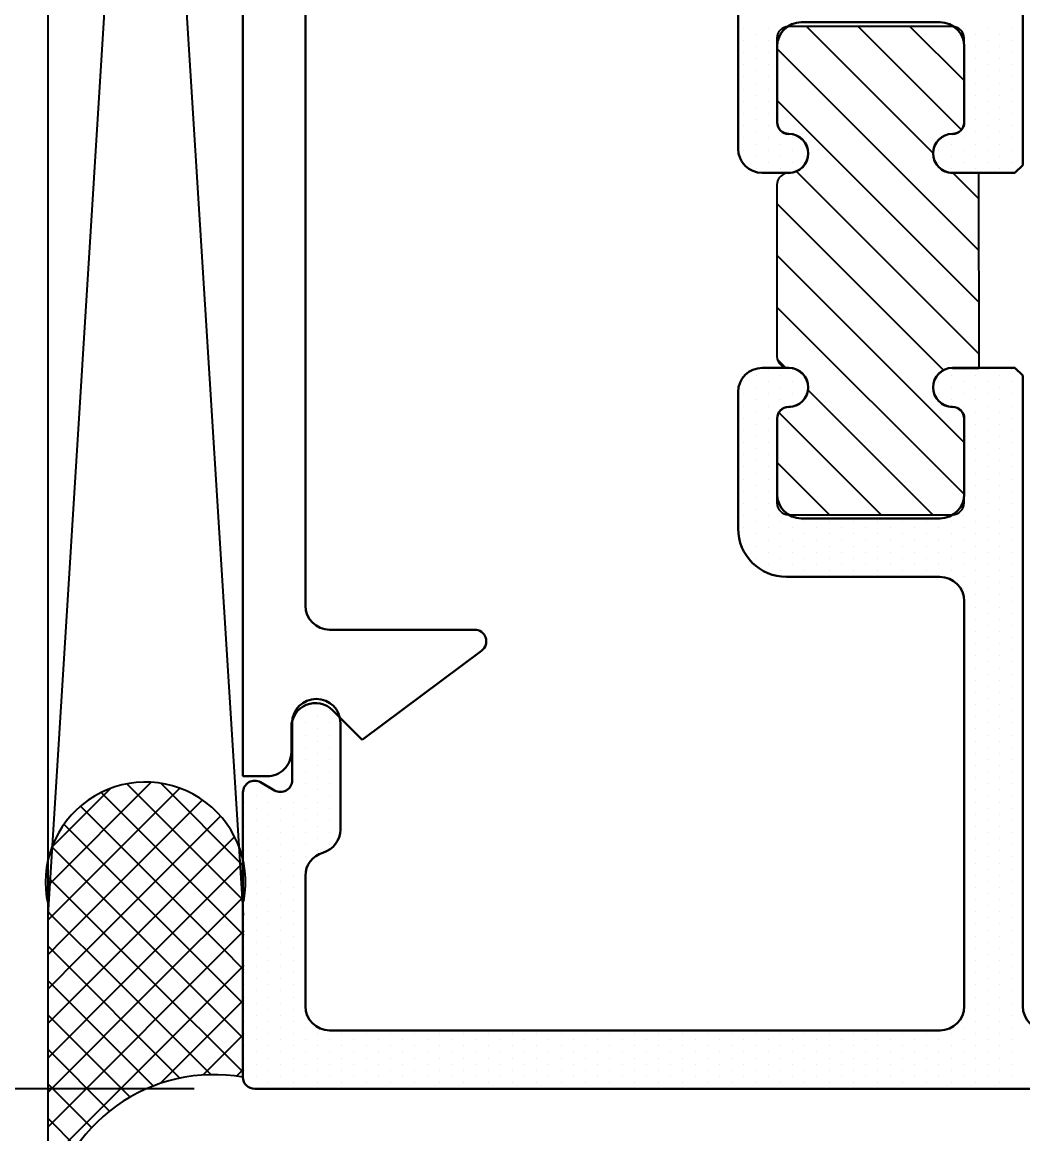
# Model space of a CAD drawing. Header units: inches. Extents: x 3.8 to 36.3, y 0.9 to 43.6.
# Drawn here: x 8.928 to 10.211, y 23.686 to 25.112 of the extents above; entities that cross this region are included whole.
import ezdxf

# ---------------------------------------------------------------- set-up
doc = ezdxf.new("R2010")
doc.units = ezdxf.units.IN
doc.header["$MEASUREMENT"] = 0
for name, color, linetype in [('R-ANNO-DIMS', 3, 'Continuous'), ('R-SWTS-DET1', 1, 'Continuous'), ('R-SWTS-DET3', 5, 'Continuous'), ('R-SWTS-PAT1', 5, 'Continuous')]:
    doc.layers.add(name, color=color, linetype=linetype)
doc.styles.add('SWTSTEXT', font='romans.shx')
doc.dimstyles.new('SWTSARCH', dxfattribs={"dimtxt": 0.25, "dimasz": 0.25, "dimexe": 0.179688, "dimexo": 0.0625, "dimgap": 0.125, "dimtad": 1, "dimtih": 1, "dimtoh": 1, "dimdec": 4, "dimzin": 4, "dimdsep": 46, "dimlunit": 4, "dimtxsty": 'SWTSTEXT', "dimcen": 0.1875, "dimdle": 0.179688, "dimclrd": 256, "dimclre": 256, "dimclrt": 256, "dimadec": 0, "dimazin": 1, "dimtfac": 1, "dimtdec": 4, "dimtofl": 0, "dimtmove": 0, "dimatfit": 3, "dimfxl": 0, "dimfrac": 2, "dimtolj": 1, "dimtzin": 4, "dimlwd": -1, "dimlwe": -1, "dimarcsym": 0})

# ---------------------------------------------------------------- blocks, each defined once
blk = doc.blocks.new('*D4')
at = {"layer": 'Defpoints', "color": 0}
for p in [(8.0653, 28.2319), (9.2111, 28.2319), (9.211, 23.7441)]:
    blk.add_point(p, dxfattribs=at)
at = {"layer": 'R-ANNO-DIMS'}
for p, q in [((9.1486, 28.2319), (7.8856, 28.2319)), ((8.0653, 27.9819), (8.0653, 26.3095)), ((8.0653, 23.9941), (8.0653, 25.6786)), ((9.1485, 23.7441), (7.8856, 23.7441))]:
    blk.add_line(p, q, dxfattribs=at)
for points in [[(8.0236, 27.9819), (8.107, 27.9819), (8.0653, 28.2319)], [(8.0236, 23.9941), (8.107, 23.9941), (8.0653, 23.7441)]]:
    blk.add_solid(points, dxfattribs=at)
at = {"layer": 'R-ANNO-DIMS', "insert": (8.0653, 25.994), "char_height": 0.25, "attachment_point": 5, "style": 'SWTSTEXT'}
blk.add_mtext('\\A1;4 1/2"', dxfattribs=at)

msp = doc.modelspace()

# ---------------------------------------------------------------- linework, layer by layer
at = {"layer": 'R-SWTS-DET1', "lineweight": 30}
for p, q in [((9.21105, 25.98877), (9.21105, 24.14477)), ((9.29105, 24.36377), (9.29105, 25.98877)), ((10.211, 24.92849), (10.211, 25.93208)), ((9.846, 25.12449), (9.846, 24.94949)), ((9.927, 25.11149), (10.105, 25.11149)), ((9.896, 24.98349), (9.896, 25.08049)), ((10.136, 25.08049), (10.136, 24.98349)), ((10.201, 24.91849), (10.211, 24.92849)), ((9.877, 24.91849), (9.911, 24.91849)), ((10.121, 24.91849), (10.121, 24.91849)), ((10.121, 24.91849), (10.201, 24.91849)), ((9.911, 24.66849), (9.877, 24.66849)), ((10.201, 24.66849), (10.121, 24.66849)), ((10.211, 24.65849), (10.201, 24.66849)), ((10.211, 23.85008), (10.211, 24.65849)), ((9.846, 24.63749), (9.846, 24.46249)), ((9.896, 24.50649), (9.896, 24.60349)), ((10.136, 24.60349), (10.136, 24.50649)), ((10.105, 24.47549), (9.927, 24.47549)), ((9.908, 24.40049), (10.10475, 24.40049)), ((10.136, 24.36924), (10.136, 23.85008)), ((9.50805, 24.33277), (9.32205, 24.33277)), ((9.36389, 24.19177), (9.517, 24.30574)), ((9.32597, 24.22969), (9.36389, 24.19177)), ((9.27405, 24.21308), (9.27405, 24.13969)), ((9.33605, 24.0767), (9.33605, 24.21308)), ((9.27305, 24.17577), (9.27305, 24.20777)), ((9.21105, 24.14477), (9.24205, 24.14477)), ((9.25155, 24.1267), (9.23355, 24.13709)), ((9.21105, 24.1241), (9.21105, 23.75908)), ((9.29105, 23.85008), (9.29105, 24.01708)), ((10.105, 23.81908), (9.32205, 23.81908)), ((9.22605, 23.74408), (11.196, 23.74408))]:
    msp.add_line(p, q, dxfattribs=at)
at = {"layer": 'R-SWTS-DET1'}
for p, q in [((10.12073, 25.10623), (9.91073, 25.10623)), ((9.89573, 25.09123), (9.89573, 24.98323)), ((10.13573, 24.98323), (10.13573, 25.09123)), ((10.15473, 24.91823), (10.12073, 24.91823)), ((10.155, 24.66823), (10.15473, 24.91823)), ((9.89573, 24.90323), (9.89573, 24.68323)), ((10.12073, 24.66823), (10.15473, 24.66823)), ((9.89573, 24.60323), (9.89573, 24.49523)), ((10.13573, 24.49523), (10.13573, 24.60323)), ((9.91073, 24.48023), (10.12073, 24.48023))]:
    msp.add_line(p, q, dxfattribs=at)
at = {"layer": 'R-SWTS-DET1', "lineweight": 30}
for centre, radius, start, end in [((9.927, 25.08049), 0.031, 90, 180), ((10.105, 25.08049), 0.031, 0, 90), ((9.911, 24.98349), 0.015, 180, 270), ((10.121, 24.98349), 0.015, 270, 0), ((9.911, 24.94349), 0.025, 270, 90), ((10.121, 24.94349), 0.025, 90, 270), ((9.877, 24.94949), 0.031, 180, 270), ((9.877, 24.63749), 0.031, 90, 180), ((9.911, 24.64349), 0.025, 270, 90), ((10.121, 24.64349), 0.025, 90, 270), ((9.911, 24.60349), 0.015, 90, 180), ((10.121, 24.60349), 0.015, 0, 90), ((9.927, 24.50649), 0.031, 180, 270), ((10.105, 24.50649), 0.031, 270, 360), ((9.908, 24.46249), 0.062, 180, 270), ((10.10475, 24.36924), 0.03125, 0, 90), ((9.32205, 24.36377), 0.031, 180, 270), ((9.50805, 24.31777), 0.015, 306.66062, 89.9997), ((9.30505, 24.21308), 0.031, 360, 180), ((9.30405, 24.20777), 0.031, 44.99926, 180.00021), ((9.24205, 24.17577), 0.031, 269.99981, 0.00037), ((9.22605, 24.1241), 0.015, 60, 180), ((9.25905, 24.13969), 0.015, 240, 0), ((9.30505, 24.0767), 0.031, 285.91396, 0), ((9.32205, 24.01708), 0.031, 105.91396, 180), ((9.32205, 23.85008), 0.031, 180, 270), ((10.105, 23.85008), 0.031, 270, 0), ((10.242, 23.85008), 0.031, 180, 270), ((9.22605, 23.75908), 0.015, 180, 270)]:
    msp.add_arc(centre, radius, start, end, dxfattribs=at)
at = {"layer": 'R-SWTS-DET1'}
for centre, radius, start, end in [((9.91076, 25.0912), 0.01502, 90.08612, 179.91388), ((10.12071, 25.0912), 0.01502, 0.08612, 89.91388), ((9.91076, 24.98325), 0.01502, 180.08612, 269.91388), ((10.12071, 24.98325), 0.01502, 270.08612, 359.91388), ((9.91068, 24.94323), 0.025, 270.1266, 89.8734), ((10.12089, 24.94323), 0.025, 90.35679, 269.64321), ((9.91076, 24.9032), 0.01502, 90.08612, 179.91388), ((9.91076, 24.68325), 0.01502, 180.08612, 269.91388), ((9.91068, 24.64323), 0.025, 270.1266, 89.8734), ((10.12089, 24.64323), 0.025, 90.35679, 269.64321), ((10.155, 24.6375), 0.03073, 90, 90.50195), ((9.91076, 24.6032), 0.01502, 90.08612, 179.91388), ((10.12071, 24.6032), 0.01502, 0.08612, 89.91388), ((9.91076, 24.49525), 0.01502, 180.08612, 269.91388), ((10.12071, 24.49525), 0.01502, 270.08612, 359.91388)]:
    msp.add_arc(centre, radius, start, end, dxfattribs=at)
at = {"layer": 'R-SWTS-DET3'}
for p, q in [((8.96118, 23.378), (8.96118, 28.71685)), ((8.96118, 23.96685), (9.21118, 27.96685)), ((8.96118, 27.96685), (9.21118, 23.96685))]:
    msp.add_line(p, q, dxfattribs=at)
for centre, radius, start, end in [((9.08605, 24.00908), 0.12825, 349.29404, 192.92749), ((9.1739, 23.54685), 0.21545, 80.07208, 171.02121)]:
    msp.add_arc(centre, radius, start, end, dxfattribs=at)
at = {"layer": 'R-SWTS-PAT1'}
for p, q in [((9.85336, 25.10393), (9.85336, 25.10393)), ((9.88461, 25.10393), (9.88461, 25.10393)), ((9.93376, 25.10623), (10.09576, 24.94423)), ((10.00005, 25.10623), (10.13243, 24.97385)), ((10.06634, 25.10623), (10.13573, 25.03683)), ((10.13461, 25.10393), (10.13461, 25.10393)), ((10.16586, 25.10393), (10.16586, 25.10393)), ((10.19711, 25.10393), (10.19711, 25.10393)), ((9.85336, 25.0883), (9.85336, 25.0883)), ((9.86899, 25.09611), (9.86899, 25.09611)), ((9.88461, 25.0883), (9.88461, 25.0883)), ((10.15024, 25.09611), (10.15024, 25.09611)), ((10.16586, 25.0883), (10.16586, 25.0883)), ((10.18149, 25.09611), (10.18149, 25.09611)), ((10.19711, 25.0883), (10.19711, 25.0883)), ((9.85336, 25.07268), (9.85336, 25.07268)), ((9.86899, 25.08049), (9.86899, 25.08049)), ((9.88461, 25.07268), (9.88461, 25.07268)), ((9.89573, 25.07796), (10.15484, 24.81885)), ((10.15024, 25.08049), (10.15024, 25.08049)), ((10.16586, 25.07268), (10.16586, 25.07268)), ((10.18149, 25.08049), (10.18149, 25.08049)), ((10.19711, 25.07268), (10.19711, 25.07268)), ((9.85336, 25.05705), (9.85336, 25.05705)), ((9.86899, 25.06486), (9.86899, 25.06486)), ((9.88461, 25.05705), (9.88461, 25.05705)), ((10.15024, 25.06486), (10.15024, 25.06486)), ((10.16586, 25.05705), (10.16586, 25.05705)), ((10.18149, 25.06486), (10.18149, 25.06486)), ((10.19711, 25.05705), (10.19711, 25.05705)), ((9.85336, 25.04143), (9.85336, 25.04143)), ((9.86899, 25.04924), (9.86899, 25.04924)), ((9.88461, 25.04143), (9.88461, 25.04143)), ((10.15024, 25.04924), (10.15024, 25.04924)), ((10.16586, 25.04143), (10.16586, 25.04143)), ((10.18149, 25.04924), (10.18149, 25.04924)), ((10.19711, 25.04143), (10.19711, 25.04143)), ((9.85336, 25.0258), (9.85336, 25.0258)), ((9.86899, 25.03361), (9.86899, 25.03361)), ((9.88461, 25.0258), (9.88461, 25.0258)), ((10.15024, 25.03361), (10.15024, 25.03361)), ((10.16586, 25.0258), (10.16586, 25.0258)), ((10.18149, 25.03361), (10.18149, 25.03361)), ((10.19711, 25.0258), (10.19711, 25.0258)), ((9.86899, 25.01799), (9.86899, 25.01799)), ((9.89573, 25.01167), (10.15491, 24.75249)), ((10.15024, 25.01799), (10.15024, 25.01799)), ((10.18149, 25.01799), (10.18149, 25.01799)), ((9.85336, 25.01018), (9.85336, 25.01018)), ((9.86899, 25.00236), (9.86899, 25.00236)), ((9.88461, 25.01018), (9.88461, 25.01018)), ((10.15024, 25.00236), (10.15024, 25.00236)), ((10.16586, 25.01018), (10.16586, 25.01018)), ((10.18149, 25.00236), (10.18149, 25.00236)), ((10.19711, 25.01018), (10.19711, 25.01018)), ((9.85336, 24.99455), (9.85336, 24.99455)), ((9.86899, 24.98674), (9.86899, 24.98674)), ((9.88461, 24.99455), (9.88461, 24.99455)), ((10.15024, 24.98674), (10.15024, 24.98674)), ((10.16586, 24.99455), (10.16586, 24.99455)), ((10.18149, 24.98674), (10.18149, 24.98674)), ((10.19711, 24.99455), (10.19711, 24.99455)), ((9.85336, 24.97893), (9.85336, 24.97893)), ((9.86899, 24.97111), (9.86899, 24.97111)), ((9.88461, 24.97893), (9.88461, 24.97893)), ((9.90024, 24.97111), (9.90024, 24.97111)), ((10.15024, 24.97111), (10.15024, 24.97111)), ((10.16586, 24.97893), (10.16586, 24.97893)), ((10.18149, 24.97111), (10.18149, 24.97111)), ((10.19711, 24.97893), (10.19711, 24.97893)), ((9.85336, 24.9633), (9.85336, 24.9633)), ((9.86899, 24.95549), (9.86899, 24.95549)), ((9.88461, 24.9633), (9.88461, 24.9633)), ((9.90024, 24.95549), (9.90024, 24.95549)), ((9.91586, 24.9633), (9.91586, 24.9633)), ((9.93149, 24.95549), (9.93149, 24.95549)), ((10.11899, 24.95549), (10.11899, 24.95549)), ((10.13461, 24.9633), (10.13461, 24.9633)), ((10.15024, 24.95549), (10.15024, 24.95549)), ((10.16586, 24.9633), (10.16586, 24.9633)), ((10.18149, 24.95549), (10.18149, 24.95549)), ((10.19711, 24.9633), (10.19711, 24.9633)), ((9.85336, 24.94768), (9.85336, 24.94768)), ((9.86899, 24.93986), (9.86899, 24.93986)), ((9.88461, 24.94768), (9.88461, 24.94768)), ((9.90024, 24.93986), (9.90024, 24.93986)), ((9.91586, 24.94768), (9.91586, 24.94768)), ((9.93149, 24.93986), (9.93149, 24.93986)), ((10.10336, 24.94768), (10.10336, 24.94768)), ((10.11899, 24.93986), (10.11899, 24.93986)), ((10.13461, 24.94768), (10.13461, 24.94768)), ((10.15024, 24.93986), (10.15024, 24.93986)), ((10.16586, 24.94768), (10.16586, 24.94768)), ((10.18149, 24.93986), (10.18149, 24.93986)), ((10.19711, 24.94768), (10.19711, 24.94768)), ((9.85336, 24.93205), (9.85336, 24.93205)), ((9.88461, 24.93205), (9.88461, 24.93205)), ((9.91586, 24.93205), (9.91586, 24.93205)), ((10.10336, 24.93205), (10.10336, 24.93205)), ((10.13461, 24.93205), (10.13461, 24.93205)), ((10.16586, 24.93205), (10.16586, 24.93205)), ((10.19711, 24.93205), (10.19711, 24.93205)), ((9.86899, 24.92424), (9.86899, 24.92424)), ((9.90024, 24.92424), (9.90024, 24.92424)), ((9.92076, 24.92036), (10.15498, 24.68613)), ((10.11899, 24.92424), (10.11899, 24.92424)), ((10.12176, 24.91823), (10.15477, 24.88522)), ((10.15024, 24.92424), (10.15024, 24.92424)), ((10.18149, 24.92424), (10.18149, 24.92424)), ((9.89573, 24.87909), (10.10937, 24.66546)), ((9.89573, 24.8128), (10.13573, 24.5728)), ((9.89573, 24.7465), (10.13573, 24.5065)), ((9.89613, 24.67982), (9.90732, 24.66862)), ((9.86899, 24.65861), (9.86899, 24.65861)), ((9.88461, 24.66643), (9.88461, 24.66643)), ((9.90024, 24.65861), (9.90024, 24.65861)), ((9.91586, 24.66643), (9.91586, 24.66643)), ((10.11899, 24.65861), (10.11899, 24.65861)), ((10.13461, 24.66643), (10.13461, 24.66643)), ((10.15024, 24.65861), (10.15024, 24.65861)), ((10.16586, 24.66643), (10.16586, 24.66643)), ((10.18149, 24.65861), (10.18149, 24.65861)), ((10.19711, 24.66643), (10.19711, 24.66643)), ((9.85336, 24.6508), (9.85336, 24.6508)), ((9.86899, 24.64299), (9.86899, 24.64299)), ((9.88461, 24.6508), (9.88461, 24.6508)), ((9.90024, 24.64299), (9.90024, 24.64299)), ((9.91586, 24.6508), (9.91586, 24.6508)), ((9.93149, 24.64299), (9.93149, 24.64299)), ((10.10336, 24.6508), (10.10336, 24.6508)), ((10.11899, 24.64299), (10.11899, 24.64299)), ((10.13461, 24.6508), (10.13461, 24.6508)), ((10.15024, 24.64299), (10.15024, 24.64299)), ((10.16586, 24.6508), (10.16586, 24.6508)), ((10.18149, 24.64299), (10.18149, 24.64299)), ((10.19711, 24.6508), (10.19711, 24.6508)), ((9.85336, 24.63518), (9.85336, 24.63518)), ((9.86899, 24.62736), (9.86899, 24.62736)), ((9.88461, 24.63518), (9.88461, 24.63518)), ((9.90024, 24.62736), (9.90024, 24.62736)), ((9.91586, 24.63518), (9.91586, 24.63518)), ((9.93556, 24.64039), (10.09572, 24.48023)), ((10.10336, 24.63518), (10.10336, 24.63518)), ((10.11899, 24.62736), (10.11899, 24.62736)), ((10.13461, 24.63518), (10.13461, 24.63518)), ((10.15024, 24.62736), (10.15024, 24.62736)), ((10.16586, 24.63518), (10.16586, 24.63518)), ((10.18149, 24.62736), (10.18149, 24.62736)), ((10.19711, 24.63518), (10.19711, 24.63518)), ((9.85336, 24.61955), (9.85336, 24.61955)), ((9.88461, 24.61955), (9.88461, 24.61955)), ((9.91586, 24.61955), (9.91586, 24.61955)), ((10.13461, 24.61955), (10.13461, 24.61955)), ((10.16586, 24.61955), (10.16586, 24.61955)), ((10.19711, 24.61955), (10.19711, 24.61955)), ((9.85336, 24.60393), (9.85336, 24.60393)), ((9.86899, 24.61174), (9.86899, 24.61174)), ((9.88461, 24.60393), (9.88461, 24.60393)), ((9.8982, 24.61145), (10.02943, 24.48023)), ((10.15024, 24.61174), (10.15024, 24.61174)), ((10.16586, 24.60393), (10.16586, 24.60393)), ((10.18149, 24.61174), (10.18149, 24.61174)), ((10.19711, 24.60393), (10.19711, 24.60393)), ((9.85336, 24.5883), (9.85336, 24.5883)), ((9.86899, 24.59611), (9.86899, 24.59611)), ((9.88461, 24.5883), (9.88461, 24.5883)), ((10.15024, 24.59611), (10.15024, 24.59611)), ((10.16586, 24.5883), (10.16586, 24.5883)), ((10.18149, 24.59611), (10.18149, 24.59611)), ((10.19711, 24.5883), (10.19711, 24.5883)), ((9.85336, 24.57268), (9.85336, 24.57268)), ((9.86899, 24.58049), (9.86899, 24.58049)), ((9.88461, 24.57268), (9.88461, 24.57268)), ((10.15024, 24.58049), (10.15024, 24.58049)), ((10.16586, 24.57268), (10.16586, 24.57268)), ((10.18149, 24.58049), (10.18149, 24.58049)), ((10.19711, 24.57268), (10.19711, 24.57268)), ((9.85336, 24.55705), (9.85336, 24.55705)), ((9.86899, 24.56486), (9.86899, 24.56486)), ((9.88461, 24.55705), (9.88461, 24.55705)), ((10.15024, 24.56486), (10.15024, 24.56486)), ((10.16586, 24.55705), (10.16586, 24.55705)), ((10.18149, 24.56486), (10.18149, 24.56486)), ((10.19711, 24.55705), (10.19711, 24.55705)), ((9.85336, 24.54143), (9.85336, 24.54143)), ((9.86899, 24.54924), (9.86899, 24.54924)), ((9.88461, 24.54143), (9.88461, 24.54143)), ((9.89573, 24.54763), (9.96314, 24.48023)), ((10.15024, 24.54924), (10.15024, 24.54924)), ((10.16586, 24.54143), (10.16586, 24.54143)), ((10.18149, 24.54924), (10.18149, 24.54924)), ((10.19711, 24.54143), (10.19711, 24.54143)), ((9.86899, 24.53361), (9.86899, 24.53361)), ((10.15024, 24.53361), (10.15024, 24.53361)), ((10.18149, 24.53361), (10.18149, 24.53361)), ((9.85336, 24.5258), (9.85336, 24.5258)), ((9.86899, 24.51799), (9.86899, 24.51799)), ((9.88461, 24.5258), (9.88461, 24.5258)), ((10.15024, 24.51799), (10.15024, 24.51799)), ((10.16586, 24.5258), (10.16586, 24.5258)), ((10.18149, 24.51799), (10.18149, 24.51799)), ((10.19711, 24.5258), (10.19711, 24.5258)), ((9.85336, 24.51018), (9.85336, 24.51018)), ((9.86899, 24.50236), (9.86899, 24.50236)), ((9.88461, 24.51018), (9.88461, 24.51018)), ((10.15024, 24.50236), (10.15024, 24.50236)), ((10.16586, 24.51018), (10.16586, 24.51018)), ((10.18149, 24.50236), (10.18149, 24.50236)), ((10.19711, 24.51018), (10.19711, 24.51018)), ((9.85336, 24.49455), (9.85336, 24.49455)), ((9.86899, 24.48674), (9.86899, 24.48674)), ((9.88461, 24.49455), (9.88461, 24.49455)), ((9.90024, 24.48674), (9.90024, 24.48674)), ((10.13461, 24.49455), (10.13461, 24.49455)), ((10.15024, 24.48674), (10.15024, 24.48674)), ((10.16586, 24.49455), (10.16586, 24.49455)), ((10.18149, 24.48674), (10.18149, 24.48674)), ((10.19711, 24.49455), (10.19711, 24.49455)), ((9.85336, 24.47893), (9.85336, 24.47893)), ((9.86899, 24.47111), (9.86899, 24.47111)), ((9.88461, 24.47893), (9.88461, 24.47893)), ((9.90024, 24.47111), (9.90024, 24.47111)), ((9.93149, 24.47111), (9.93149, 24.47111)), ((9.96274, 24.47111), (9.96274, 24.47111)), ((9.99399, 24.47111), (9.99399, 24.47111)), ((10.02524, 24.47111), (10.02524, 24.47111)), ((10.05649, 24.47111), (10.05649, 24.47111)), ((10.08774, 24.47111), (10.08774, 24.47111)), ((10.11899, 24.47111), (10.11899, 24.47111)), ((10.13461, 24.47893), (10.13461, 24.47893)), ((10.15024, 24.47111), (10.15024, 24.47111)), ((10.16586, 24.47893), (10.16586, 24.47893)), ((10.18149, 24.47111), (10.18149, 24.47111)), ((10.19711, 24.47893), (10.19711, 24.47893)), ((9.85336, 24.4633), (9.85336, 24.4633)), ((9.86899, 24.45549), (9.86899, 24.45549)), ((9.88461, 24.4633), (9.88461, 24.4633)), ((9.90024, 24.45549), (9.90024, 24.45549)), ((9.91586, 24.4633), (9.91586, 24.4633)), ((9.93149, 24.45549), (9.93149, 24.45549)), ((9.94711, 24.4633), (9.94711, 24.4633)), ((9.96274, 24.45549), (9.96274, 24.45549)), ((9.97836, 24.4633), (9.97836, 24.4633)), ((9.99399, 24.45549), (9.99399, 24.45549)), ((10.00961, 24.4633), (10.00961, 24.4633)), ((10.02524, 24.45549), (10.02524, 24.45549)), ((10.04086, 24.4633), (10.04086, 24.4633)), ((10.05649, 24.45549), (10.05649, 24.45549)), ((10.07211, 24.4633), (10.07211, 24.4633)), ((10.08774, 24.45549), (10.08774, 24.45549)), ((10.10336, 24.4633), (10.10336, 24.4633)), ((10.11899, 24.45549), (10.11899, 24.45549)), ((10.13461, 24.4633), (10.13461, 24.4633)), ((10.15024, 24.45549), (10.15024, 24.45549)), ((10.16586, 24.4633), (10.16586, 24.4633)), ((10.18149, 24.45549), (10.18149, 24.45549)), ((10.19711, 24.4633), (10.19711, 24.4633)), ((9.85336, 24.44768), (9.85336, 24.44768)), ((9.88461, 24.44768), (9.88461, 24.44768)), ((9.91586, 24.44768), (9.91586, 24.44768)), ((9.94711, 24.44768), (9.94711, 24.44768)), ((9.97836, 24.44768), (9.97836, 24.44768)), ((10.00961, 24.44768), (10.00961, 24.44768)), ((10.04086, 24.44768), (10.04086, 24.44768)), ((10.07211, 24.44768), (10.07211, 24.44768)), ((10.10336, 24.44768), (10.10336, 24.44768)), ((10.13461, 24.44768), (10.13461, 24.44768)), ((10.16586, 24.44768), (10.16586, 24.44768)), ((10.19711, 24.44768), (10.19711, 24.44768)), ((9.86899, 24.43986), (9.86899, 24.43986)), ((9.88461, 24.43205), (9.88461, 24.43205)), ((9.90024, 24.43986), (9.90024, 24.43986)), ((9.91586, 24.43205), (9.91586, 24.43205)), ((9.93149, 24.43986), (9.93149, 24.43986)), ((9.94711, 24.43205), (9.94711, 24.43205)), ((9.96274, 24.43986), (9.96274, 24.43986)), ((9.97836, 24.43205), (9.97836, 24.43205)), ((9.99399, 24.43986), (9.99399, 24.43986)), ((10.00961, 24.43205), (10.00961, 24.43205)), ((10.02524, 24.43986), (10.02524, 24.43986)), ((10.04086, 24.43205), (10.04086, 24.43205)), ((10.05649, 24.43986), (10.05649, 24.43986)), ((10.07211, 24.43205), (10.07211, 24.43205)), ((10.08774, 24.43986), (10.08774, 24.43986)), ((10.10336, 24.43205), (10.10336, 24.43205)), ((10.11899, 24.43986), (10.11899, 24.43986)), ((10.13461, 24.43205), (10.13461, 24.43205)), ((10.15024, 24.43986), (10.15024, 24.43986)), ((10.16586, 24.43205), (10.16586, 24.43205)), ((10.18149, 24.43986), (10.18149, 24.43986)), ((10.19711, 24.43205), (10.19711, 24.43205)), ((9.86899, 24.42424), (9.86899, 24.42424)), ((9.88461, 24.41643), (9.88461, 24.41643)), ((9.90024, 24.42424), (9.90024, 24.42424)), ((9.91586, 24.41643), (9.91586, 24.41643)), ((9.93149, 24.42424), (9.93149, 24.42424)), ((9.94711, 24.41643), (9.94711, 24.41643)), ((9.96274, 24.42424), (9.96274, 24.42424)), ((9.97836, 24.41643), (9.97836, 24.41643)), ((9.99399, 24.42424), (9.99399, 24.42424)), ((10.00961, 24.41643), (10.00961, 24.41643)), ((10.02524, 24.42424), (10.02524, 24.42424)), ((10.04086, 24.41643), (10.04086, 24.41643)), ((10.05649, 24.42424), (10.05649, 24.42424)), ((10.07211, 24.41643), (10.07211, 24.41643)), ((10.08774, 24.42424), (10.08774, 24.42424)), ((10.10336, 24.41643), (10.10336, 24.41643)), ((10.11899, 24.42424), (10.11899, 24.42424)), ((10.13461, 24.41643), (10.13461, 24.41643)), ((10.15024, 24.42424), (10.15024, 24.42424)), ((10.16586, 24.41643), (10.16586, 24.41643)), ((10.18149, 24.42424), (10.18149, 24.42424)), ((10.19711, 24.41643), (10.19711, 24.41643)), ((9.90024, 24.40861), (9.90024, 24.40861)), ((9.91586, 24.4008), (9.91586, 24.4008)), ((9.93149, 24.40861), (9.93149, 24.40861)), ((9.94711, 24.4008), (9.94711, 24.4008)), ((9.96274, 24.40861), (9.96274, 24.40861)), ((9.97836, 24.4008), (9.97836, 24.4008)), ((9.99399, 24.40861), (9.99399, 24.40861)), ((10.00961, 24.4008), (10.00961, 24.4008)), ((10.02524, 24.40861), (10.02524, 24.40861)), ((10.04086, 24.4008), (10.04086, 24.4008)), ((10.05649, 24.40861), (10.05649, 24.40861)), ((10.07211, 24.4008), (10.07211, 24.4008)), ((10.08774, 24.40861), (10.08774, 24.40861)), ((10.10336, 24.4008), (10.10336, 24.4008)), ((10.11899, 24.40861), (10.11899, 24.40861)), ((10.13461, 24.4008), (10.13461, 24.4008)), ((10.15024, 24.40861), (10.15024, 24.40861)), ((10.16586, 24.4008), (10.16586, 24.4008)), ((10.18149, 24.40861), (10.18149, 24.40861)), ((10.19711, 24.4008), (10.19711, 24.4008)), ((10.13461, 24.38518), (10.13461, 24.38518)), ((10.15024, 24.39299), (10.15024, 24.39299)), ((10.16586, 24.38518), (10.16586, 24.38518)), ((10.18149, 24.39299), (10.18149, 24.39299)), ((10.19711, 24.38518), (10.19711, 24.38518)), ((10.15024, 24.37736), (10.15024, 24.37736)), ((10.18149, 24.37736), (10.18149, 24.37736)), ((10.15024, 24.36174), (10.15024, 24.36174)), ((10.16586, 24.36955), (10.16586, 24.36955)), ((10.18149, 24.36174), (10.18149, 24.36174)), ((10.19711, 24.36955), (10.19711, 24.36955)), ((10.15024, 24.34611), (10.15024, 24.34611)), ((10.16586, 24.35393), (10.16586, 24.35393)), ((10.18149, 24.34611), (10.18149, 24.34611)), ((10.19711, 24.35393), (10.19711, 24.35393)), ((10.15024, 24.33049), (10.15024, 24.33049)), ((10.16586, 24.3383), (10.16586, 24.3383)), ((10.18149, 24.33049), (10.18149, 24.33049)), ((10.19711, 24.3383), (10.19711, 24.3383)), ((10.15024, 24.31486), (10.15024, 24.31486)), ((10.16586, 24.32268), (10.16586, 24.32268)), ((10.18149, 24.31486), (10.18149, 24.31486)), ((10.19711, 24.32268), (10.19711, 24.32268)), ((10.15024, 24.29924), (10.15024, 24.29924)), ((10.16586, 24.30705), (10.16586, 24.30705)), ((10.18149, 24.29924), (10.18149, 24.29924)), ((10.19711, 24.30705), (10.19711, 24.30705)), ((10.16586, 24.29143), (10.16586, 24.29143)), ((10.19711, 24.29143), (10.19711, 24.29143)), ((10.15024, 24.28361), (10.15024, 24.28361)), ((10.16586, 24.2758), (10.16586, 24.2758)), ((10.18149, 24.28361), (10.18149, 24.28361)), ((10.19711, 24.2758), (10.19711, 24.2758)), ((10.15024, 24.26799), (10.15024, 24.26799)), ((10.16586, 24.26018), (10.16586, 24.26018)), ((10.18149, 24.26799), (10.18149, 24.26799)), ((10.19711, 24.26018), (10.19711, 24.26018)), ((10.15024, 24.25236), (10.15024, 24.25236)), ((10.16586, 24.24455), (10.16586, 24.24455)), ((10.18149, 24.25236), (10.18149, 24.25236)), ((10.19711, 24.24455), (10.19711, 24.24455)), ((9.29086, 24.22893), (9.29086, 24.22893)), ((9.30649, 24.23674), (9.30649, 24.23674)), ((9.32211, 24.22893), (9.32211, 24.22893)), ((10.15024, 24.23674), (10.15024, 24.23674)), ((10.16586, 24.22893), (10.16586, 24.22893)), ((10.18149, 24.23674), (10.18149, 24.23674)), ((10.19711, 24.22893), (10.19711, 24.22893)), ((9.27524, 24.22111), (9.27524, 24.22111)), ((9.29086, 24.2133), (9.29086, 24.2133)), ((9.30649, 24.22111), (9.30649, 24.22111)), ((9.32211, 24.2133), (9.32211, 24.2133)), ((10.15024, 24.22111), (10.15024, 24.22111)), ((10.16586, 24.2133), (10.16586, 24.2133)), ((10.18149, 24.22111), (10.18149, 24.22111)), ((10.19711, 24.2133), (10.19711, 24.2133)), ((9.27524, 24.20549), (9.27524, 24.20549)), ((9.30649, 24.20549), (9.30649, 24.20549)), ((10.15024, 24.20549), (10.15024, 24.20549)), ((10.18149, 24.20549), (10.18149, 24.20549)), ((9.27524, 24.18986), (9.27524, 24.18986)), ((9.29086, 24.19768), (9.29086, 24.19768)), ((9.30649, 24.18986), (9.30649, 24.18986)), ((9.32211, 24.19768), (9.32211, 24.19768)), ((10.15024, 24.18986), (10.15024, 24.18986)), ((10.16586, 24.19768), (10.16586, 24.19768)), ((10.18149, 24.18986), (10.18149, 24.18986)), ((10.19711, 24.19768), (10.19711, 24.19768)), ((9.27524, 24.17424), (9.27524, 24.17424)), ((9.29086, 24.18205), (9.29086, 24.18205)), ((9.30649, 24.17424), (9.30649, 24.17424)), ((9.32211, 24.18205), (9.32211, 24.18205)), ((10.15024, 24.17424), (10.15024, 24.17424)), ((10.16586, 24.18205), (10.16586, 24.18205)), ((10.18149, 24.17424), (10.18149, 24.17424)), ((10.19711, 24.18205), (10.19711, 24.18205)), ((9.27524, 24.15861), (9.27524, 24.15861)), ((9.29086, 24.16643), (9.29086, 24.16643)), ((9.30649, 24.15861), (9.30649, 24.15861)), ((9.32211, 24.16643), (9.32211, 24.16643)), ((10.15024, 24.15861), (10.15024, 24.15861)), ((10.16586, 24.16643), (10.16586, 24.16643)), ((10.18149, 24.15861), (10.18149, 24.15861)), ((10.19711, 24.16643), (10.19711, 24.16643)), ((9.27524, 24.14299), (9.27524, 24.14299)), ((9.29086, 24.1508), (9.29086, 24.1508)), ((9.30649, 24.14299), (9.30649, 24.14299)), ((9.32211, 24.1508), (9.32211, 24.1508)), ((10.15024, 24.14299), (10.15024, 24.14299)), ((10.16586, 24.1508), (10.16586, 24.1508)), ((10.18149, 24.14299), (10.18149, 24.14299)), ((10.19711, 24.1508), (10.19711, 24.1508)), ((9.09324, 24.13713), (8.96105, 24.00493)), ((9.12991, 24.1296), (8.96553, 23.96522)), ((9.04113, 24.1292), (8.96592, 24.054)), ((9.06222, 24.1351), (9.21207, 23.98525)), ((9.1057, 24.13581), (9.2127, 24.02882)), ((9.22836, 24.13518), (9.22836, 24.13518)), ((9.29086, 24.13518), (9.29086, 24.13518)), ((9.32211, 24.13518), (9.32211, 24.13518)), ((10.16586, 24.13518), (10.16586, 24.13518)), ((10.19711, 24.13518), (10.19711, 24.13518)), ((9.15904, 24.11453), (8.98059, 23.93609)), ((9.02912, 24.124), (9.20097, 23.95215)), ((9.21274, 24.12736), (9.21274, 24.12736)), ((9.22836, 24.11955), (9.22836, 24.11955)), ((9.24399, 24.12736), (9.24399, 24.12736)), ((9.25961, 24.11955), (9.25961, 24.11955)), ((9.27524, 24.12736), (9.27524, 24.12736)), ((9.29086, 24.11955), (9.29086, 24.11955)), ((9.30649, 24.12736), (9.30649, 24.12736)), ((9.32211, 24.11955), (9.32211, 24.11955)), ((10.15024, 24.12736), (10.15024, 24.12736)), ((10.16586, 24.11955), (10.16586, 24.11955)), ((10.18149, 24.12736), (10.18149, 24.12736)), ((10.19711, 24.11955), (10.19711, 24.11955)), ((9.00253, 24.1064), (9.18338, 23.92556)), ((9.21274, 24.11174), (9.21274, 24.11174)), ((9.22836, 24.10393), (9.22836, 24.10393)), ((9.24399, 24.11174), (9.24399, 24.11174)), ((9.25961, 24.10393), (9.25961, 24.10393)), ((9.27524, 24.11174), (9.27524, 24.11174)), ((9.29086, 24.10393), (9.29086, 24.10393)), ((9.30649, 24.11174), (9.30649, 24.11174)), ((9.32211, 24.10393), (9.32211, 24.10393)), ((10.15024, 24.11174), (10.15024, 24.11174)), ((10.16586, 24.10393), (10.16586, 24.10393)), ((10.18149, 24.11174), (10.18149, 24.11174)), ((10.19711, 24.10393), (10.19711, 24.10393)), ((9.18241, 24.09371), (9.00142, 23.91272)), ((9.21274, 24.09611), (9.21274, 24.09611)), ((9.22836, 24.0883), (9.22836, 24.0883)), ((9.24399, 24.09611), (9.24399, 24.09611)), ((9.25961, 24.0883), (9.25961, 24.0883)), ((9.27524, 24.09611), (9.27524, 24.09611)), ((9.29086, 24.0883), (9.29086, 24.0883)), ((9.30649, 24.09611), (9.30649, 24.09611)), ((9.32211, 24.0883), (9.32211, 24.0883)), ((10.15024, 24.09611), (10.15024, 24.09611)), ((10.16586, 24.0883), (10.16586, 24.0883)), ((10.18149, 24.09611), (10.18149, 24.09611)), ((10.19711, 24.0883), (10.19711, 24.0883)), ((8.98145, 24.08329), (9.16026, 23.90448)), ((9.21274, 24.08049), (9.21274, 24.08049)), ((9.22836, 24.07268), (9.22836, 24.07268)), ((9.24399, 24.08049), (9.24399, 24.08049)), ((9.25961, 24.07268), (9.25961, 24.07268)), ((9.27524, 24.08049), (9.27524, 24.08049)), ((9.29086, 24.07268), (9.29086, 24.07268)), ((9.30649, 24.08049), (9.30649, 24.08049)), ((9.32211, 24.07268), (9.32211, 24.07268)), ((10.15024, 24.08049), (10.15024, 24.08049)), ((10.16586, 24.07268), (10.16586, 24.07268)), ((10.18149, 24.08049), (10.18149, 24.08049)), ((10.19711, 24.07268), (10.19711, 24.07268)), ((9.20028, 24.06739), (9.02774, 23.89485)), ((9.21274, 24.06486), (9.21274, 24.06486)), ((9.22836, 24.05705), (9.22836, 24.05705)), ((9.24399, 24.06486), (9.24399, 24.06486)), ((9.25961, 24.05705), (9.25961, 24.05705)), ((9.27524, 24.06486), (9.27524, 24.06486)), ((9.29086, 24.05705), (9.29086, 24.05705)), ((9.30649, 24.06486), (9.30649, 24.06486)), ((9.32211, 24.05705), (9.32211, 24.05705)), ((10.15024, 24.06486), (10.15024, 24.06486)), ((10.16586, 24.05705), (10.16586, 24.05705)), ((10.18149, 24.06486), (10.18149, 24.06486)), ((10.19711, 24.05705), (10.19711, 24.05705)), ((8.96609, 24.05445), (9.13142, 23.88912)), ((9.21274, 24.04924), (9.21274, 24.04924)), ((9.24399, 24.04924), (9.24399, 24.04924)), ((9.27524, 24.04924), (9.27524, 24.04924)), ((9.30649, 24.04924), (9.30649, 24.04924)), ((10.15024, 24.04924), (10.15024, 24.04924)), ((10.18149, 24.04924), (10.18149, 24.04924)), ((9.21173, 24.03464), (9.06049, 23.8834)), ((9.21274, 24.03361), (9.21274, 24.03361)), ((9.22836, 24.04143), (9.22836, 24.04143)), ((9.24399, 24.03361), (9.24399, 24.03361)), ((9.25961, 24.04143), (9.25961, 24.04143)), ((9.27524, 24.03361), (9.27524, 24.03361)), ((9.29086, 24.04143), (9.29086, 24.04143)), ((10.15024, 24.03361), (10.15024, 24.03361)), ((10.16586, 24.04143), (10.16586, 24.04143)), ((10.18149, 24.03361), (10.18149, 24.03361)), ((10.19711, 24.04143), (10.19711, 24.04143)), ((8.96141, 24.01493), (9.0952, 23.88115)), ((9.21274, 24.01799), (9.21274, 24.01799)), ((9.22836, 24.0258), (9.22836, 24.0258)), ((9.24399, 24.01799), (9.24399, 24.01799)), ((9.25961, 24.0258), (9.25961, 24.0258)), ((9.27524, 24.01799), (9.27524, 24.01799)), ((9.29086, 24.0258), (9.29086, 24.0258)), ((10.15024, 24.01799), (10.15024, 24.01799)), ((10.16586, 24.0258), (10.16586, 24.0258)), ((10.18149, 24.01799), (10.18149, 24.01799)), ((10.19711, 24.0258), (10.19711, 24.0258)), ((9.21274, 24.00236), (9.21274, 24.00236)), ((9.22836, 24.01018), (9.22836, 24.01018)), ((9.24399, 24.00236), (9.24399, 24.00236)), ((9.25961, 24.01018), (9.25961, 24.01018)), ((9.27524, 24.00236), (9.27524, 24.00236)), ((9.29086, 24.01018), (9.29086, 24.01018)), ((10.15024, 24.00236), (10.15024, 24.00236)), ((10.16586, 24.01018), (10.16586, 24.01018)), ((10.18149, 24.00236), (10.18149, 24.00236)), ((10.19711, 24.01018), (10.19711, 24.01018)), ((9.21247, 23.99119), (9.10327, 23.88199)), ((9.21207, 23.98525), (9.21243, 23.98489)), ((9.21274, 23.98674), (9.21274, 23.98674)), ((9.22836, 23.99455), (9.22836, 23.99455)), ((9.24399, 23.98674), (9.24399, 23.98674)), ((9.25961, 23.99455), (9.25961, 23.99455)), ((9.27524, 23.98674), (9.27524, 23.98674)), ((9.29086, 23.99455), (9.29086, 23.99455)), ((10.15024, 23.98674), (10.15024, 23.98674)), ((10.16586, 23.99455), (10.16586, 23.99455)), ((10.18149, 23.98674), (10.18149, 23.98674)), ((10.19711, 23.99455), (10.19711, 23.99455)), ((8.96105, 23.97111), (8.96476, 23.96739)), ((9.21274, 23.97111), (9.21274, 23.97111)), ((9.22836, 23.97893), (9.22836, 23.97893)), ((9.24399, 23.97111), (9.24399, 23.97111)), ((9.25961, 23.97893), (9.25961, 23.97893)), ((9.27524, 23.97111), (9.27524, 23.97111)), ((9.29086, 23.97893), (9.29086, 23.97893)), ((10.15024, 23.97111), (10.15024, 23.97111)), ((10.16586, 23.97893), (10.16586, 23.97893)), ((10.18149, 23.97111), (10.18149, 23.97111)), ((10.19711, 23.97893), (10.19711, 23.97893)), ((8.96553, 23.96522), (8.96105, 23.96074)), ((8.96476, 23.96739), (9.04436, 23.88779)), ((9.22836, 23.9633), (9.22836, 23.9633)), ((9.25961, 23.9633), (9.25961, 23.9633)), ((9.29086, 23.9633), (9.29086, 23.9633)), ((10.16586, 23.9633), (10.16586, 23.9633)), ((10.19711, 23.9633), (10.19711, 23.9633)), ((9.21219, 23.94672), (8.96105, 23.69557)), ((9.20097, 23.95215), (9.21216, 23.94097)), ((9.21274, 23.95549), (9.21274, 23.95549)), ((9.22836, 23.94768), (9.22836, 23.94768)), ((9.24399, 23.95549), (9.24399, 23.95549)), ((9.25961, 23.94768), (9.25961, 23.94768)), ((9.27524, 23.95549), (9.27524, 23.95549)), ((9.29086, 23.94768), (9.29086, 23.94768)), ((10.15024, 23.95549), (10.15024, 23.95549)), ((10.16586, 23.94768), (10.16586, 23.94768)), ((10.18149, 23.95549), (10.18149, 23.95549)), ((10.19711, 23.94768), (10.19711, 23.94768)), ((8.98059, 23.93609), (8.96105, 23.91654)), ((9.21274, 23.93986), (9.21274, 23.93986)), ((9.22836, 23.93205), (9.22836, 23.93205)), ((9.24399, 23.93986), (9.24399, 23.93986)), ((9.25961, 23.93205), (9.25961, 23.93205)), ((9.27524, 23.93986), (9.27524, 23.93986)), ((9.29086, 23.93205), (9.29086, 23.93205)), ((10.15024, 23.93986), (10.15024, 23.93986)), ((10.16586, 23.93205), (10.16586, 23.93205)), ((10.18149, 23.93986), (10.18149, 23.93986)), ((10.19711, 23.93205), (10.19711, 23.93205)), ((8.96105, 23.92691), (9.13015, 23.75781)), ((9.18338, 23.92556), (9.21189, 23.89704)), ((9.21274, 23.92424), (9.21274, 23.92424)), ((9.22836, 23.91643), (9.22836, 23.91643)), ((9.24399, 23.92424), (9.24399, 23.92424)), ((9.25961, 23.91643), (9.25961, 23.91643)), ((9.27524, 23.92424), (9.27524, 23.92424)), ((9.29086, 23.91643), (9.29086, 23.91643)), ((10.15024, 23.92424), (10.15024, 23.92424)), ((10.16586, 23.91643), (10.16586, 23.91643)), ((10.18149, 23.92424), (10.18149, 23.92424)), ((10.19711, 23.91643), (10.19711, 23.91643)), ((9.00142, 23.91272), (8.96105, 23.87235)), ((9.21192, 23.90225), (8.96105, 23.65138)), ((9.16026, 23.90448), (9.21162, 23.85311)), ((9.21274, 23.90861), (9.21274, 23.90861)), ((9.22836, 23.9008), (9.22836, 23.9008)), ((9.24399, 23.90861), (9.24399, 23.90861)), ((9.25961, 23.9008), (9.25961, 23.9008)), ((9.27524, 23.90861), (9.27524, 23.90861)), ((9.29086, 23.9008), (9.29086, 23.9008)), ((10.15024, 23.90861), (10.15024, 23.90861)), ((10.16586, 23.9008), (10.16586, 23.9008)), ((10.18149, 23.90861), (10.18149, 23.90861)), ((10.19711, 23.9008), (10.19711, 23.9008)), ((9.02774, 23.89485), (8.96105, 23.82816)), ((9.04436, 23.88779), (9.16989, 23.76227)), ((9.13142, 23.88912), (9.21135, 23.80919)), ((9.21274, 23.89299), (9.21274, 23.89299)), ((9.24399, 23.89299), (9.24399, 23.89299)), ((9.27524, 23.89299), (9.27524, 23.89299)), ((10.15024, 23.89299), (10.15024, 23.89299)), ((10.18149, 23.89299), (10.18149, 23.89299)), ((9.06049, 23.8834), (8.96105, 23.78396)), ((8.96105, 23.88272), (9.09603, 23.74774)), ((9.10327, 23.88199), (8.96105, 23.73977)), ((9.0952, 23.88115), (9.21109, 23.76526)), ((9.21274, 23.87736), (9.21274, 23.87736)), ((9.22836, 23.88518), (9.22836, 23.88518)), ((9.24399, 23.87736), (9.24399, 23.87736)), ((9.25961, 23.88518), (9.25961, 23.88518)), ((9.27524, 23.87736), (9.27524, 23.87736)), ((9.29086, 23.88518), (9.29086, 23.88518)), ((10.15024, 23.87736), (10.15024, 23.87736)), ((10.16586, 23.88518), (10.16586, 23.88518)), ((10.18149, 23.87736), (10.18149, 23.87736)), ((10.19711, 23.88518), (10.19711, 23.88518)), ((9.21165, 23.85779), (9.10478, 23.75091)), ((9.21274, 23.86174), (9.21274, 23.86174)), ((9.22836, 23.86955), (9.22836, 23.86955)), ((9.24399, 23.86174), (9.24399, 23.86174)), ((9.25961, 23.86955), (9.25961, 23.86955)), ((9.27524, 23.86174), (9.27524, 23.86174)), ((9.29086, 23.86955), (9.29086, 23.86955)), ((10.15024, 23.86174), (10.15024, 23.86174)), ((10.16586, 23.86955), (10.16586, 23.86955)), ((10.18149, 23.86174), (10.18149, 23.86174)), ((10.19711, 23.86955), (10.19711, 23.86955)), ((9.21274, 23.84611), (9.21274, 23.84611)), ((9.22836, 23.85393), (9.22836, 23.85393)), ((9.24399, 23.84611), (9.24399, 23.84611)), ((9.25961, 23.85393), (9.25961, 23.85393)), ((9.27524, 23.84611), (9.27524, 23.84611)), ((9.29086, 23.85393), (9.29086, 23.85393)), ((10.15024, 23.84611), (10.15024, 23.84611)), ((10.16586, 23.85393), (10.16586, 23.85393)), ((10.18149, 23.84611), (10.18149, 23.84611)), ((10.19711, 23.85393), (10.19711, 23.85393)), ((8.96105, 23.83852), (9.06615, 23.73342)), ((9.21274, 23.83049), (9.21274, 23.83049)), ((9.22836, 23.8383), (9.22836, 23.8383)), ((9.24399, 23.83049), (9.24399, 23.83049)), ((9.25961, 23.8383), (9.25961, 23.8383)), ((9.27524, 23.83049), (9.27524, 23.83049)), ((9.29086, 23.8383), (9.29086, 23.8383)), ((10.13461, 23.8383), (10.13461, 23.8383)), ((10.15024, 23.83049), (10.15024, 23.83049)), ((10.16586, 23.8383), (10.16586, 23.8383)), ((10.18149, 23.83049), (10.18149, 23.83049)), ((10.19711, 23.8383), (10.19711, 23.8383)), ((9.21274, 23.81486), (9.21274, 23.81486)), ((9.22836, 23.82268), (9.22836, 23.82268)), ((9.24399, 23.81486), (9.24399, 23.81486)), ((9.25961, 23.82268), (9.25961, 23.82268)), ((9.27524, 23.81486), (9.27524, 23.81486)), ((9.29086, 23.82268), (9.29086, 23.82268)), ((9.30649, 23.81486), (9.30649, 23.81486)), ((9.33774, 23.81486), (9.33774, 23.81486)), ((9.36899, 23.81486), (9.36899, 23.81486)), ((9.40024, 23.81486), (9.40024, 23.81486)), ((9.43149, 23.81486), (9.43149, 23.81486)), ((9.46274, 23.81486), (9.46274, 23.81486)), ((9.49399, 23.81486), (9.49399, 23.81486)), ((9.52524, 23.81486), (9.52524, 23.81486)), ((9.55649, 23.81486), (9.55649, 23.81486)), ((9.58774, 23.81486), (9.58774, 23.81486)), ((9.61899, 23.81486), (9.61899, 23.81486)), ((9.65024, 23.81486), (9.65024, 23.81486)), ((9.68149, 23.81486), (9.68149, 23.81486)), ((9.71274, 23.81486), (9.71274, 23.81486)), ((9.74399, 23.81486), (9.74399, 23.81486)), ((9.77524, 23.81486), (9.77524, 23.81486)), ((9.80649, 23.81486), (9.80649, 23.81486)), ((9.83774, 23.81486), (9.83774, 23.81486)), ((9.86899, 23.81486), (9.86899, 23.81486)), ((9.90024, 23.81486), (9.90024, 23.81486)), ((9.93149, 23.81486), (9.93149, 23.81486)), ((9.96274, 23.81486), (9.96274, 23.81486)), ((9.99399, 23.81486), (9.99399, 23.81486)), ((10.02524, 23.81486), (10.02524, 23.81486)), ((10.05649, 23.81486), (10.05649, 23.81486)), ((10.08774, 23.81486), (10.08774, 23.81486)), ((10.11899, 23.81486), (10.11899, 23.81486)), ((10.13461, 23.82268), (10.13461, 23.82268)), ((10.15024, 23.81486), (10.15024, 23.81486)), ((10.16586, 23.82268), (10.16586, 23.82268)), ((10.18149, 23.81486), (10.18149, 23.81486)), ((10.19711, 23.82268), (10.19711, 23.82268)), ((9.21138, 23.81332), (9.15991, 23.76185)), ((9.22836, 23.80705), (9.22836, 23.80705)), ((9.25961, 23.80705), (9.25961, 23.80705)), ((9.29086, 23.80705), (9.29086, 23.80705)), ((9.32211, 23.80705), (9.32211, 23.80705)), ((9.35336, 23.80705), (9.35336, 23.80705)), ((9.38461, 23.80705), (9.38461, 23.80705)), ((9.41586, 23.80705), (9.41586, 23.80705)), ((9.44711, 23.80705), (9.44711, 23.80705)), ((9.47836, 23.80705), (9.47836, 23.80705)), ((9.50961, 23.80705), (9.50961, 23.80705)), ((9.54086, 23.80705), (9.54086, 23.80705)), ((9.57211, 23.80705), (9.57211, 23.80705)), ((9.60336, 23.80705), (9.60336, 23.80705)), ((9.63461, 23.80705), (9.63461, 23.80705)), ((9.66586, 23.80705), (9.66586, 23.80705)), ((9.69711, 23.80705), (9.69711, 23.80705)), ((9.72836, 23.80705), (9.72836, 23.80705)), ((9.75961, 23.80705), (9.75961, 23.80705)), ((9.79086, 23.80705), (9.79086, 23.80705)), ((9.82211, 23.80705), (9.82211, 23.80705)), ((9.85336, 23.80705), (9.85336, 23.80705)), ((9.88461, 23.80705), (9.88461, 23.80705)), ((9.91586, 23.80705), (9.91586, 23.80705)), ((9.94711, 23.80705), (9.94711, 23.80705)), ((9.97836, 23.80705), (9.97836, 23.80705)), ((10.00961, 23.80705), (10.00961, 23.80705)), ((10.04086, 23.80705), (10.04086, 23.80705)), ((10.07211, 23.80705), (10.07211, 23.80705)), ((10.10336, 23.80705), (10.10336, 23.80705)), ((10.13461, 23.80705), (10.13461, 23.80705)), ((10.16586, 23.80705), (10.16586, 23.80705)), ((10.19711, 23.80705), (10.19711, 23.80705)), ((8.96105, 23.79433), (9.03985, 23.71552)), ((9.21274, 23.79924), (9.21274, 23.79924)), ((9.22836, 23.79143), (9.22836, 23.79143)), ((9.24399, 23.79924), (9.24399, 23.79924)), ((9.25961, 23.79143), (9.25961, 23.79143)), ((9.27524, 23.79924), (9.27524, 23.79924)), ((9.29086, 23.79143), (9.29086, 23.79143)), ((9.30649, 23.79924), (9.30649, 23.79924)), ((9.32211, 23.79143), (9.32211, 23.79143)), ((9.33774, 23.79924), (9.33774, 23.79924)), ((9.35336, 23.79143), (9.35336, 23.79143)), ((9.36899, 23.79924), (9.36899, 23.79924)), ((9.38461, 23.79143), (9.38461, 23.79143)), ((9.40024, 23.79924), (9.40024, 23.79924)), ((9.41586, 23.79143), (9.41586, 23.79143)), ((9.43149, 23.79924), (9.43149, 23.79924)), ((9.44711, 23.79143), (9.44711, 23.79143)), ((9.46274, 23.79924), (9.46274, 23.79924)), ((9.47836, 23.79143), (9.47836, 23.79143)), ((9.49399, 23.79924), (9.49399, 23.79924)), ((9.50961, 23.79143), (9.50961, 23.79143)), ((9.52524, 23.79924), (9.52524, 23.79924)), ((9.54086, 23.79143), (9.54086, 23.79143)), ((9.55649, 23.79924), (9.55649, 23.79924)), ((9.57211, 23.79143), (9.57211, 23.79143)), ((9.58774, 23.79924), (9.58774, 23.79924)), ((9.60336, 23.79143), (9.60336, 23.79143)), ((9.61899, 23.79924), (9.61899, 23.79924)), ((9.63461, 23.79143), (9.63461, 23.79143)), ((9.65024, 23.79924), (9.65024, 23.79924)), ((9.66586, 23.79143), (9.66586, 23.79143)), ((9.68149, 23.79924), (9.68149, 23.79924)), ((9.69711, 23.79143), (9.69711, 23.79143)), ((9.71274, 23.79924), (9.71274, 23.79924)), ((9.72836, 23.79143), (9.72836, 23.79143)), ((9.74399, 23.79924), (9.74399, 23.79924)), ((9.75961, 23.79143), (9.75961, 23.79143)), ((9.77524, 23.79924), (9.77524, 23.79924)), ((9.79086, 23.79143), (9.79086, 23.79143)), ((9.80649, 23.79924), (9.80649, 23.79924)), ((9.82211, 23.79143), (9.82211, 23.79143)), ((9.83774, 23.79924), (9.83774, 23.79924)), ((9.85336, 23.79143), (9.85336, 23.79143)), ((9.86899, 23.79924), (9.86899, 23.79924)), ((9.88461, 23.79143), (9.88461, 23.79143)), ((9.90024, 23.79924), (9.90024, 23.79924)), ((9.91586, 23.79143), (9.91586, 23.79143)), ((9.93149, 23.79924), (9.93149, 23.79924)), ((9.94711, 23.79143), (9.94711, 23.79143)), ((9.96274, 23.79924), (9.96274, 23.79924)), ((9.97836, 23.79143), (9.97836, 23.79143)), ((9.99399, 23.79924), (9.99399, 23.79924)), ((10.00961, 23.79143), (10.00961, 23.79143)), ((10.02524, 23.79924), (10.02524, 23.79924)), ((10.04086, 23.79143), (10.04086, 23.79143)), ((10.05649, 23.79924), (10.05649, 23.79924)), ((10.07211, 23.79143), (10.07211, 23.79143)), ((10.08774, 23.79924), (10.08774, 23.79924)), ((10.10336, 23.79143), (10.10336, 23.79143)), ((10.11899, 23.79924), (10.11899, 23.79924)), ((10.13461, 23.79143), (10.13461, 23.79143)), ((10.15024, 23.79924), (10.15024, 23.79924)), ((10.16586, 23.79143), (10.16586, 23.79143)), ((10.18149, 23.79924), (10.18149, 23.79924)), ((10.19711, 23.79143), (10.19711, 23.79143)), ((9.21274, 23.78361), (9.21274, 23.78361)), ((9.22836, 23.7758), (9.22836, 23.7758)), ((9.24399, 23.78361), (9.24399, 23.78361)), ((9.25961, 23.7758), (9.25961, 23.7758)), ((9.27524, 23.78361), (9.27524, 23.78361)), ((9.29086, 23.7758), (9.29086, 23.7758)), ((9.30649, 23.78361), (9.30649, 23.78361)), ((9.32211, 23.7758), (9.32211, 23.7758)), ((9.33774, 23.78361), (9.33774, 23.78361)), ((9.35336, 23.7758), (9.35336, 23.7758)), ((9.36899, 23.78361), (9.36899, 23.78361)), ((9.38461, 23.7758), (9.38461, 23.7758)), ((9.40024, 23.78361), (9.40024, 23.78361)), ((9.41586, 23.7758), (9.41586, 23.7758)), ((9.43149, 23.78361), (9.43149, 23.78361)), ((9.44711, 23.7758), (9.44711, 23.7758)), ((9.46274, 23.78361), (9.46274, 23.78361)), ((9.47836, 23.7758), (9.47836, 23.7758)), ((9.49399, 23.78361), (9.49399, 23.78361)), ((9.50961, 23.7758), (9.50961, 23.7758)), ((9.52524, 23.78361), (9.52524, 23.78361)), ((9.54086, 23.7758), (9.54086, 23.7758)), ((9.55649, 23.78361), (9.55649, 23.78361)), ((9.57211, 23.7758), (9.57211, 23.7758)), ((9.58774, 23.78361), (9.58774, 23.78361)), ((9.60336, 23.7758), (9.60336, 23.7758)), ((9.61899, 23.78361), (9.61899, 23.78361)), ((9.63461, 23.7758), (9.63461, 23.7758)), ((9.65024, 23.78361), (9.65024, 23.78361)), ((9.66586, 23.7758), (9.66586, 23.7758)), ((9.68149, 23.78361), (9.68149, 23.78361)), ((9.69711, 23.7758), (9.69711, 23.7758)), ((9.71274, 23.78361), (9.71274, 23.78361)), ((9.72836, 23.7758), (9.72836, 23.7758)), ((9.74399, 23.78361), (9.74399, 23.78361)), ((9.75961, 23.7758), (9.75961, 23.7758)), ((9.77524, 23.78361), (9.77524, 23.78361)), ((9.79086, 23.7758), (9.79086, 23.7758)), ((9.80649, 23.78361), (9.80649, 23.78361)), ((9.82211, 23.7758), (9.82211, 23.7758)), ((9.83774, 23.78361), (9.83774, 23.78361)), ((9.85336, 23.7758), (9.85336, 23.7758)), ((9.86899, 23.78361), (9.86899, 23.78361)), ((9.88461, 23.7758), (9.88461, 23.7758)), ((9.90024, 23.78361), (9.90024, 23.78361)), ((9.91586, 23.7758), (9.91586, 23.7758)), ((9.93149, 23.78361), (9.93149, 23.78361)), ((9.94711, 23.7758), (9.94711, 23.7758)), ((9.96274, 23.78361), (9.96274, 23.78361)), ((9.97836, 23.7758), (9.97836, 23.7758)), ((9.99399, 23.78361), (9.99399, 23.78361)), ((10.00961, 23.7758), (10.00961, 23.7758)), ((10.02524, 23.78361), (10.02524, 23.78361)), ((10.04086, 23.7758), (10.04086, 23.7758)), ((10.05649, 23.78361), (10.05649, 23.78361)), ((10.07211, 23.7758), (10.07211, 23.7758)), ((10.08774, 23.78361), (10.08774, 23.78361)), ((10.10336, 23.7758), (10.10336, 23.7758)), ((10.11899, 23.78361), (10.11899, 23.78361)), ((10.13461, 23.7758), (10.13461, 23.7758)), ((10.15024, 23.78361), (10.15024, 23.78361)), ((10.16586, 23.7758), (10.16586, 23.7758)), ((10.18149, 23.78361), (10.18149, 23.78361)), ((10.19711, 23.7758), (10.19711, 23.7758)), ((9.21111, 23.76886), (9.20263, 23.76038)), ((9.21274, 23.76799), (9.21274, 23.76799)), ((9.22836, 23.76018), (9.22836, 23.76018)), ((9.24399, 23.76799), (9.24399, 23.76799)), ((9.25961, 23.76018), (9.25961, 23.76018)), ((9.27524, 23.76799), (9.27524, 23.76799)), ((9.29086, 23.76018), (9.29086, 23.76018)), ((9.30649, 23.76799), (9.30649, 23.76799)), ((9.32211, 23.76018), (9.32211, 23.76018)), ((9.33774, 23.76799), (9.33774, 23.76799)), ((9.35336, 23.76018), (9.35336, 23.76018)), ((9.36899, 23.76799), (9.36899, 23.76799)), ((9.38461, 23.76018), (9.38461, 23.76018)), ((9.40024, 23.76799), (9.40024, 23.76799)), ((9.41586, 23.76018), (9.41586, 23.76018)), ((9.43149, 23.76799), (9.43149, 23.76799)), ((9.44711, 23.76018), (9.44711, 23.76018)), ((9.46274, 23.76799), (9.46274, 23.76799)), ((9.47836, 23.76018), (9.47836, 23.76018)), ((9.49399, 23.76799), (9.49399, 23.76799)), ((9.50961, 23.76018), (9.50961, 23.76018)), ((9.52524, 23.76799), (9.52524, 23.76799)), ((9.54086, 23.76018), (9.54086, 23.76018)), ((9.55649, 23.76799), (9.55649, 23.76799)), ((9.57211, 23.76018), (9.57211, 23.76018)), ((9.58774, 23.76799), (9.58774, 23.76799)), ((9.60336, 23.76018), (9.60336, 23.76018)), ((9.61899, 23.76799), (9.61899, 23.76799)), ((9.63461, 23.76018), (9.63461, 23.76018)), ((9.65024, 23.76799), (9.65024, 23.76799)), ((9.66586, 23.76018), (9.66586, 23.76018)), ((9.68149, 23.76799), (9.68149, 23.76799)), ((9.69711, 23.76018), (9.69711, 23.76018)), ((9.71274, 23.76799), (9.71274, 23.76799)), ((9.72836, 23.76018), (9.72836, 23.76018)), ((9.74399, 23.76799), (9.74399, 23.76799)), ((9.75961, 23.76018), (9.75961, 23.76018)), ((9.77524, 23.76799), (9.77524, 23.76799)), ((9.79086, 23.76018), (9.79086, 23.76018)), ((9.80649, 23.76799), (9.80649, 23.76799)), ((9.82211, 23.76018), (9.82211, 23.76018)), ((9.83774, 23.76799), (9.83774, 23.76799)), ((9.85336, 23.76018), (9.85336, 23.76018)), ((9.86899, 23.76799), (9.86899, 23.76799)), ((9.88461, 23.76018), (9.88461, 23.76018)), ((9.90024, 23.76799), (9.90024, 23.76799)), ((9.91586, 23.76018), (9.91586, 23.76018)), ((9.93149, 23.76799), (9.93149, 23.76799)), ((9.94711, 23.76018), (9.94711, 23.76018)), ((9.96274, 23.76799), (9.96274, 23.76799)), ((9.97836, 23.76018), (9.97836, 23.76018)), ((9.99399, 23.76799), (9.99399, 23.76799)), ((10.00961, 23.76018), (10.00961, 23.76018)), ((10.02524, 23.76799), (10.02524, 23.76799)), ((10.04086, 23.76018), (10.04086, 23.76018)), ((10.05649, 23.76799), (10.05649, 23.76799)), ((10.07211, 23.76018), (10.07211, 23.76018)), ((10.08774, 23.76799), (10.08774, 23.76799)), ((10.10336, 23.76018), (10.10336, 23.76018)), ((10.11899, 23.76799), (10.11899, 23.76799)), ((10.13461, 23.76018), (10.13461, 23.76018)), ((10.15024, 23.76799), (10.15024, 23.76799)), ((10.16586, 23.76018), (10.16586, 23.76018)), ((10.18149, 23.76799), (10.18149, 23.76799)), ((10.19711, 23.76018), (10.19711, 23.76018)), ((8.96105, 23.75014), (9.01685, 23.69434)), ((9.21274, 23.75236), (9.21274, 23.75236)), ((9.22836, 23.74455), (9.22836, 23.74455)), ((9.24399, 23.75236), (9.24399, 23.75236)), ((9.25961, 23.74455), (9.25961, 23.74455)), ((9.27524, 23.75236), (9.27524, 23.75236)), ((9.29086, 23.74455), (9.29086, 23.74455)), ((9.30649, 23.75236), (9.30649, 23.75236)), ((9.32211, 23.74455), (9.32211, 23.74455)), ((9.33774, 23.75236), (9.33774, 23.75236)), ((9.35336, 23.74455), (9.35336, 23.74455)), ((9.36899, 23.75236), (9.36899, 23.75236)), ((9.38461, 23.74455), (9.38461, 23.74455)), ((9.40024, 23.75236), (9.40024, 23.75236)), ((9.41586, 23.74455), (9.41586, 23.74455)), ((9.43149, 23.75236), (9.43149, 23.75236)), ((9.44711, 23.74455), (9.44711, 23.74455)), ((9.46274, 23.75236), (9.46274, 23.75236)), ((9.47836, 23.74455), (9.47836, 23.74455)), ((9.49399, 23.75236), (9.49399, 23.75236)), ((9.50961, 23.74455), (9.50961, 23.74455)), ((9.52524, 23.75236), (9.52524, 23.75236)), ((9.54086, 23.74455), (9.54086, 23.74455)), ((9.55649, 23.75236), (9.55649, 23.75236)), ((9.57211, 23.74455), (9.57211, 23.74455)), ((9.58774, 23.75236), (9.58774, 23.75236)), ((9.60336, 23.74455), (9.60336, 23.74455)), ((9.61899, 23.75236), (9.61899, 23.75236)), ((9.63461, 23.74455), (9.63461, 23.74455)), ((9.65024, 23.75236), (9.65024, 23.75236)), ((9.66586, 23.74455), (9.66586, 23.74455)), ((9.68149, 23.75236), (9.68149, 23.75236)), ((9.69711, 23.74455), (9.69711, 23.74455)), ((9.71274, 23.75236), (9.71274, 23.75236)), ((9.72836, 23.74455), (9.72836, 23.74455)), ((9.74399, 23.75236), (9.74399, 23.75236)), ((9.75961, 23.74455), (9.75961, 23.74455)), ((9.77524, 23.75236), (9.77524, 23.75236)), ((9.79086, 23.74455), (9.79086, 23.74455)), ((9.80649, 23.75236), (9.80649, 23.75236)), ((9.82211, 23.74455), (9.82211, 23.74455)), ((9.83774, 23.75236), (9.83774, 23.75236)), ((9.85336, 23.74455), (9.85336, 23.74455)), ((9.86899, 23.75236), (9.86899, 23.75236)), ((9.88461, 23.74455), (9.88461, 23.74455)), ((9.90024, 23.75236), (9.90024, 23.75236)), ((9.91586, 23.74455), (9.91586, 23.74455)), ((9.93149, 23.75236), (9.93149, 23.75236)), ((9.94711, 23.74455), (9.94711, 23.74455)), ((9.96274, 23.75236), (9.96274, 23.75236)), ((9.97836, 23.74455), (9.97836, 23.74455)), ((9.99399, 23.75236), (9.99399, 23.75236)), ((10.00961, 23.74455), (10.00961, 23.74455)), ((10.02524, 23.75236), (10.02524, 23.75236)), ((10.04086, 23.74455), (10.04086, 23.74455)), ((10.05649, 23.75236), (10.05649, 23.75236)), ((10.07211, 23.74455), (10.07211, 23.74455)), ((10.08774, 23.75236), (10.08774, 23.75236)), ((10.10336, 23.74455), (10.10336, 23.74455)), ((10.11899, 23.75236), (10.11899, 23.75236)), ((10.13461, 23.74455), (10.13461, 23.74455)), ((10.15024, 23.75236), (10.15024, 23.75236)), ((10.16586, 23.74455), (10.16586, 23.74455)), ((10.18149, 23.75236), (10.18149, 23.75236)), ((10.19711, 23.74455), (10.19711, 23.74455)), ((8.96105, 23.70594), (8.99706, 23.66993))]:
    msp.add_line(p, q, dxfattribs=at)

# ---------------------------------------------------------------- dimensions: what is measured, and where the dimension line sits
at = {"layer": 'R-ANNO-DIMS'}
dim = msp.add_linear_dim(base=(8.06529, 28.23186), p1=(9.21105, 23.74408), p2=(9.21109, 28.23186), angle=90, dimstyle='SWTSARCH', dxfattribs=at)
dim.commit()
dim.dimension.update_dxf_attribs({"geometry": '*D4', "text_midpoint": (8.06529, 25.99403), "dimtype": 160})

doc.saveas('drawing.dxf')
